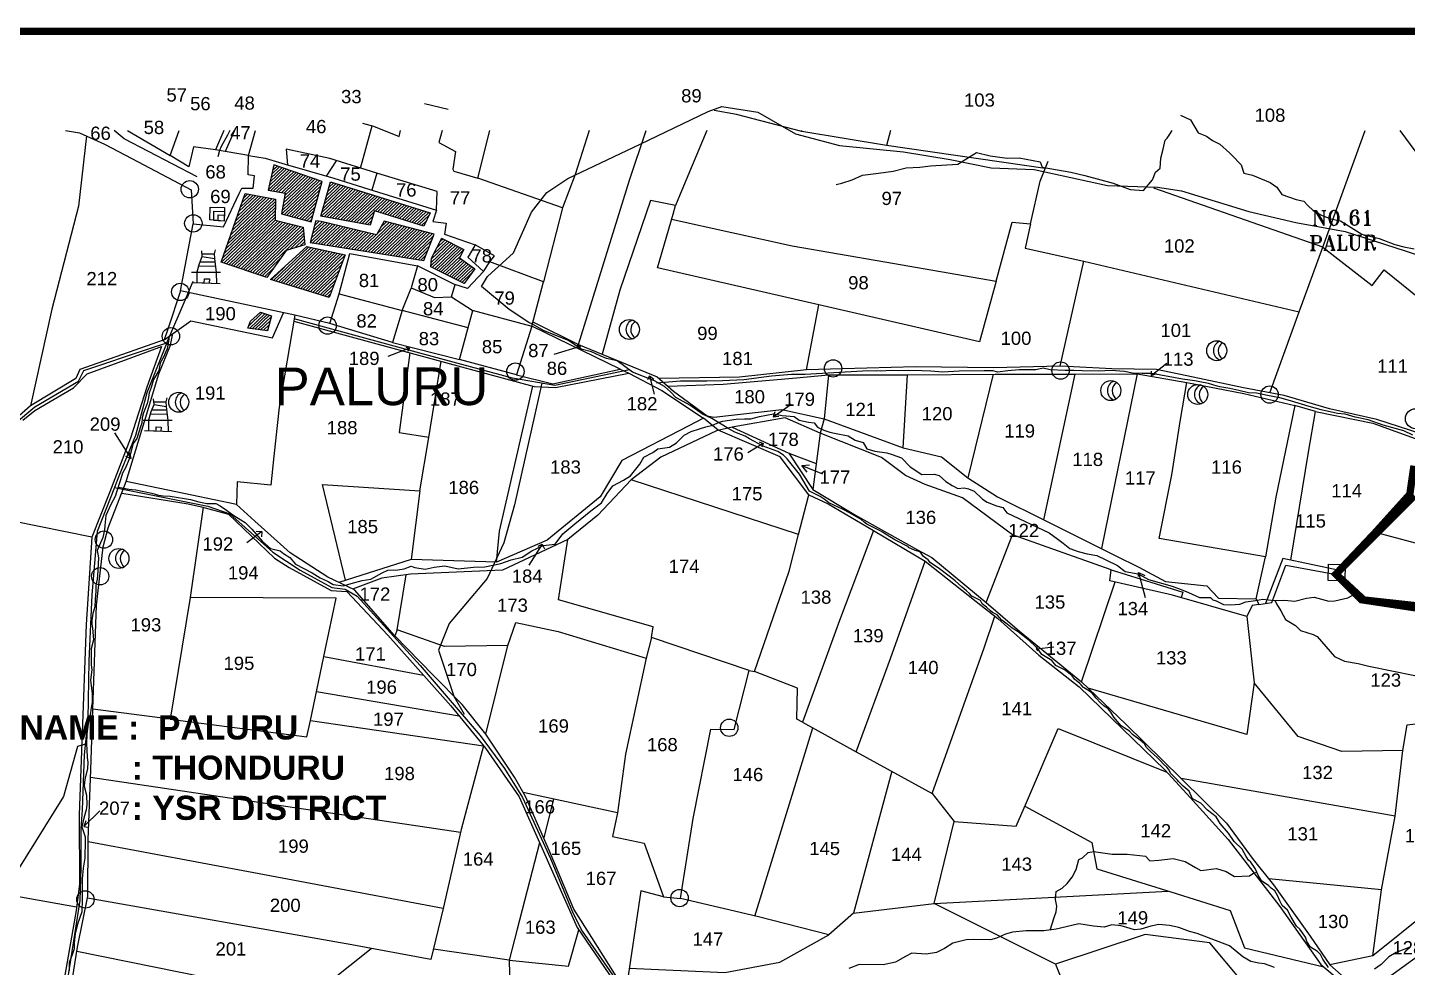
# Model space of a CAD drawing. Header units: inches. Extents: x 200003 to 248779, y 1594258 to 1607376.
# Drawn here: x 210353 to 212231, y 1605612 to 1606891 of the extents above; entities that cross this region are included whole.
import ezdxf
from ezdxf.enums import TextEntityAlignment as Align

# ---------------------------------------------------------------- set-up
doc = ezdxf.new("R2010")
doc.units = ezdxf.units.IN
doc.header["$LTSCALE"] = 15
doc.header["$MEASUREMENT"] = 0
doc.linetypes.add('DASHED2', pattern=[0.375, 0.25, -0.125])
for name, color, linetype in [('BOUNDRY STONES', 240, 'Continuous'), ('PLOT', 7, 'Continuous'), ('PLOTS', 7, 'Continuous'), ('PLOTS NO', 7, 'Continuous'), ('ROADS', 1, 'Continuous'), ('STREAMS', 4, 'Continuous'), ('TEXT', 1, 'Continuous'), ('text2', 7, 'Continuous'), ('VILLAGE', 7, 'Continuous'), ('VILLAGE BOUNDRY', 5, 'Continuous'), ('wells', 7, 'Continuous')]:
    doc.layers.add(name, color=color, linetype=linetype)
doc.styles.add('section', font='romant.shx', dxfattribs={"height": 2})
doc.styles.get("Standard").update_dxf_attribs({"font": 'arial.ttf'})
pattern_1 = [(43.723261, (193513.5276, 1597190.7028), (-2.09924695, 2.19495167), [])]

msp = doc.modelspace()

# ---------------------------------------------------------------- hatches: boundary and pattern name
at = {"layer": 'VILLAGE'}
h = msp.add_hatch(dxfattribs=at)
h.set_pattern_fill('ANSI31', color=30, scale=24.297688, angle=-1.2767)
h.set_pattern_definition(pattern_1)
h.paths.add_polyline_path([(210680.1, 1606670.2), (210703.3, 1606666.1), (210698.2, 1606637.9), (210738.9, 1606626.8), (210753.9, 1606682), (210687.9, 1606704.3)])
h = msp.add_hatch(dxfattribs=at)
h.set_pattern_fill('ANSI31', color=30, scale=24.297688, angle=-1.2767)
h.set_pattern_definition(pattern_1)
h.paths.add_polyline_path([(210752.1, 1606634.6), (210765, 1606681.3), (210803.1, 1606669.5), (210900.8, 1606639.2), (210892.1, 1606621.1), (210824.8, 1606641.8), (210818.9, 1606622.5)])
h = msp.add_hatch(dxfattribs=at)
h.set_pattern_fill('ANSI31', color=30, scale=24.297688, angle=-1.2767)
h.set_pattern_definition(pattern_1)
h.paths.add_polyline_path([(210648.8, 1606665.5), (210690.2, 1606657.6), (210689.6, 1606629), (210727.9, 1606619.7), (210730, 1606595.6), (210704.7, 1606587.9), (210678.4, 1606551.2), (210616.4, 1606572)])
h = msp.add_hatch(dxfattribs=at)
h.set_pattern_fill('ANSI31', color=30, scale=24.297688, angle=-1.2767)
h.set_pattern_definition(pattern_1)
h.paths.add_polyline_path([(210744.4, 1606625.6), (210737.4, 1606598.9), (210892.2, 1606574.1), (210906, 1606610.3), (210838.1, 1606627.8), (210827.8, 1606609.4), (210752.2, 1606627.3), (210744.9, 1606628.3)])
h = msp.add_hatch(dxfattribs=at)
h.set_pattern_fill('ANSI31', color=30, scale=24.297688, angle=-1.2767)
h.set_pattern_definition(pattern_1)
edge = h.paths.add_edge_path()
edge.add_line((210916.3, 1606604.7), (210946.4, 1606589.2))
edge.add_line((210946.4, 1606589.2), (210940.6, 1606578))
edge.add_line((210940.6, 1606578), (210961.5, 1606562.7))
edge.add_line((210961.5, 1606562.7), (210947.2, 1606543.1))
edge.add_line((210947.2, 1606543.1), (210901.5, 1606565.6))
edge.add_line((210901.5, 1606565.6), (210902.4, 1606577.4))
edge.add_line((210902.4, 1606577.4), (210916.4, 1606604.6))
h = msp.add_hatch(dxfattribs=at)
h.set_pattern_fill('ANSI31', color=30, scale=24.297688, angle=-1.2767)
h.set_pattern_definition(pattern_1)
h.paths.add_polyline_path([(210732.8, 1606593.1), (210785, 1606582.1), (210763.1, 1606524), (210683.5, 1606548.2)])
h = msp.add_hatch(dxfattribs=at)
h.set_pattern_fill('ANSI31', color=30, scale=24.297688, angle=-1.2767)
h.set_pattern_definition(pattern_1)
h.paths.add_polyline_path([(210669.9, 1606503.7), (210684.8, 1606498.8), (210679.4, 1606478.4), (210652.5, 1606482.2), (210656.3, 1606491.7)])

# ---------------------------------------------------------------- linework, layer by layer
at = {"layer": 'BOUNDRY STONES', "color": 1}
msp.add_lwpolyline([(212123.5, 1606161), (212146, 1606160.5), (212145.5, 1606138), (212123, 1606138.5)], close=True, dxfattribs=at)
for centre in [(210573.6, 1606671.3), (210578.4, 1606624.8), (210560.6, 1606531.5), (210761.1, 1606485.6), (210547.8, 1606471.1), (211016.7, 1606423.1), (211449.1, 1606427.3), (211758.7, 1606424.5), (212043.1, 1606391.8), (210456.7, 1606194.3), (210451.6, 1606144.4), (211307.7, 1605938.1), (210431.5, 1605704.4), (211240.2, 1605706.4)]:
    msp.add_circle(centre, 11.8, dxfattribs=at)
at = {"layer": 'PLOT'}
msp.add_lwpolyline([(212652.9, 1606264.3), (212558.8, 1606105), (212187.2, 1606204.1)], dxfattribs=at)
at = {"layer": 'PLOTS'}
for points in [[(210893, 1606787.8), (210925.3, 1606780.2)], [(211737.9, 1606699.6), (211521.6, 1606730.8), (211406.5, 1606749.9), (211317.6, 1606772.8), (211287.1, 1606778.5)], [(210806, 1606700.1), (210821.7, 1606757.5)], [(210808.7, 1606761), (210823.4, 1606757), (210858.5, 1606743.2), (210860.3, 1606751.3)], [(210433, 1606743.8), (210422, 1606648.3), (210385.8, 1606508.1), (210356.7, 1606376.4)], [(210404.4, 1606751.3), (210423.3, 1606748.2), (210457.7, 1606732.6), (210494.9, 1606713), (210575.6, 1606670.4), (210578.1, 1606624.3), (210619.6, 1606620.3), (210641, 1606665.4), (210644.5, 1606672.8), (210660, 1606672.7), (210661.8, 1606689.3), (210653.1, 1606691), (210653.7, 1606717.2), (210608.7, 1606724.8)], [(210488.6, 1606751.3), (210547, 1606717)], [(210619.9, 1606751.3), (210608.7, 1606724.8), (210578.8, 1606728.8), (210572.4, 1606701.7), (210547, 1606717), (210558.9, 1606751.3)], [(210634.3, 1606751.3), (210621.7, 1606722.6)], [(210653.7, 1606717.2), (210663.1, 1606751.3)], [(210917.1, 1606751.3), (210912.5, 1606735), (210935, 1606722.5), (210931.6, 1606698.7), (210933, 1606695.8), (210965.6, 1606686.5), (210982, 1606751.3)], [(211117.1, 1606751.3), (211097.9, 1606691.5), (211080.7, 1606646), (210965.6, 1606686.5)], [(211102.6, 1606460.1), (211172, 1606683.5), (211194.7, 1606751.3)], [(211277.1, 1606751.3), (211243.3, 1606670.2), (211234.8, 1606649.3)], [(211406.5, 1606749.9), (211406.7, 1606751.3)], [(211527.4, 1606751.3), (211521.6, 1606730.8)], [(212115.8, 1606592.3), (212173, 1606751.3)], [(212220.2, 1606751.3), (212256.3, 1606702.5), (212317.7, 1606619.4), (212366.5, 1606553.3), (212412.6, 1606483.1), (212416.7, 1606476.8), (212421, 1606478)], [(210653.7, 1606717.2), (210676.2, 1606713.4), (210703.3, 1606705.5), (210769.5, 1606686.2), (210817.3, 1606671.4), (210909.3, 1606642.9), (210910.3, 1606668.4), (210828.3, 1606693.3), (210821.3, 1606670.2)], [(210828.3, 1606693.3), (210764, 1606712.9), (210704.6, 1606725.9), (210706.7, 1606704.5)], [(210759.5, 1606689.1), (210773.4, 1606710)], [(211670.9, 1606546.1), (211693, 1606626.3), (211717.9, 1606624.2), (211730.9, 1606682.4), (211741.9, 1606709.6)], [(211717.9, 1606624.2), (211710.5, 1606591.1), (211790.2, 1606573.2), (212083.5, 1606504.5), (212115.8, 1606592.3), (211885.5, 1606672.9)], [(210909.3, 1606642.9), (210904.5, 1606627.4), (210922.4, 1606625.1), (210920.4, 1606609.9), (210962, 1606595.6)], [(211080.7, 1606646), (211055, 1606545), (210981.8, 1606572.5), (210988.4, 1606580.7), (210962, 1606595.6), (210953.8, 1606581.7), (210952.1, 1606578.7), (210973.1, 1606559.5), (210981.8, 1606572.5)], [(211413, 1606425.3), (211429.8, 1606514), (211210.1, 1606564.3), (211231.3, 1606637.3), (211234.8, 1606649.3), (211200.5, 1606656.1), (211158.9, 1606533.9), (211135, 1606446.7)], [(210764, 1606488.5), (210716.6, 1606499.8), (210560.8, 1606533.1), (210578.1, 1606624.3)], [(211229.3, 1606630.4), (211393.3, 1606594), (211519.6, 1606572.4), (211670.9, 1606546.1), (211648.3, 1606463.6), (211429.8, 1606514)], [(210777, 1606529.1), (210791.3, 1606583.9), (210883.7, 1606567)], [(212115.8, 1606592.3), (212182.7, 1606540.2), (212199.2, 1606561.4), (212397.1, 1606401.5)], [(210973.1, 1606559.5), (210951.7, 1606536), (210933.1, 1606542), (210883.7, 1606567), (210874.7, 1606536.9), (210906.6, 1606524), (210929.6, 1606524.9), (210934.9, 1606541.4)], [(211758.3, 1606430.3), (211790.2, 1606573.2)], [(210560.8, 1606533.1), (210544, 1606482.3), (210538.7, 1606466.3), (210574.8, 1606492.2), (210686.2, 1606468.8), (210701.3, 1606503.1)], [(210849.3, 1606462.6), (210764, 1606488.5), (210777, 1606529.1), (210862.4, 1606506.1)], [(210952.4, 1606482.6), (210862.4, 1606506.1), (210874.8, 1606536.8)], [(210929.6, 1606524.9), (210957.8, 1606506.5), (211039, 1606484.7), (211055, 1606545)], [(210716.6, 1606499.8), (210695.2, 1606374.8), (210688, 1606307.9), (210683.7, 1606268.2), (210638.2, 1606273.1), (210637.2, 1606241.9), (210576.2, 1606254.6), (210487.2, 1606273.2), (210513.1, 1606359.5), (210531.3, 1606420), (210547.1, 1606458.9), (210550.6, 1606474.9)], [(210715.2, 1606491.6), (210803.2, 1606467.6), (210921.7, 1606435.4), (211042.2, 1606402.6), (211071.2, 1606401.4), (211171.3, 1606420.8), (211215.8, 1606397.4), (211272.5, 1606359.4), (211252.8, 1606349.2), (211161.7, 1606301.9), (211132, 1606252.7), (211059.9, 1606193.6), (210991.2, 1606163.8), (210874.8, 1606167.1), (210776.3, 1606136.1)], [(211040.6, 1606490.8), (211102.6, 1606460.1), (211209.6, 1606415.9), (211231.9, 1606396.5), (211277.9, 1606363), (211286.8, 1606361.2), (211379.5, 1606371.2), (211436.9, 1606358.9), (211544.6, 1606319.1), (211596.8, 1606307), (211632.4, 1606278.2), (211672.8, 1606252.5), (211738.6, 1606219.7), (211834.1, 1606172), (211865, 1606156.6), (211901.6, 1606137.3), (211957.8, 1606131.6), (211973.4, 1606114.8), (212025, 1606113.9), (212028.6, 1606105.9), (212019.2, 1606104.4), (212012.2, 1606089.6), (211911.2, 1606118.6), (211825.7, 1606138.3), (211827.5, 1606153.3), (211733.9, 1606186.3), (211693.3, 1606200.6), (211625.2, 1606251.3), (211574.6, 1606269.4), (211547.5, 1606281.8), (211515.1, 1606306), (211431.4, 1606339.1), (211384, 1606359.9), (211311.9, 1606347.4), (211290.2, 1606342.6), (211214.7, 1606306.7), (211174.1, 1606275.6), (211129, 1606227.6), (211088, 1606194.6), (210999.1, 1606152.9), (210874.1, 1606147.1), (210834.9, 1606141.6), (210795.2, 1606126.9)], [(210862.4, 1606506.1), (210849.3, 1606462.6), (210940.8, 1606439.5)], [(211039, 1606484.7), (211018.2, 1606418.7), (210940.8, 1606439.5), (210958.7, 1606506.3)], [(212043.4, 1606394.1), (212083.5, 1606504.5)], [(211159.1, 1606426.4), (211039, 1606484.7)], [(210538.7, 1606466.3), (210423.9, 1606426), (210418.5, 1606413.4), (210356.7, 1606376.4), (210330.2, 1606352.6), (210270, 1606298.6), (210231.5, 1606254.5), (210174.9, 1606229.2), (210092.8, 1606217.6), (209992.8, 1606205.9), (209952, 1606189.8), (209909.2, 1606135.1), (209879.3, 1606099.5), (209854.5, 1606080.5), (209809.3, 1606074.2), (209732.5, 1606080.5), (209702.4, 1606079.9), (209651.7, 1606050.4), (209638, 1606055)], [(210346.3, 1606356.9), (210362.7, 1606370), (210415.5, 1606400.7), (210433.7, 1606419.9), (210494.9, 1606442.2), (210535.3, 1606457), (210515, 1606401.6), (210493.1, 1606332.2), (210464.6, 1606259.5), (210440.4, 1606197.6), (210224.6, 1606241.2)], [(210873.2, 1606448.6), (210858.5, 1606340.3), (210898.9, 1606333.8)], [(210886.7, 1606260.9), (210898.8, 1606333.5), (210915.5, 1606437.1)], [(211018.2, 1606418.7), (211067.5, 1606406.5), (211159.1, 1606426.4), (211171.3, 1606420.8)], [(212313, 1606315.7), (212280.2, 1606328.4), (212189.3, 1606357.7), (212124.6, 1606372.3), (212063.2, 1606390.4), (212007.7, 1606400.8), (211939, 1606415.4), (211889.3, 1606425.9), (211828.5, 1606426.9), (211776.3, 1606429.4), (211758.3, 1606430.3), (211667.2, 1606428.3), (211561.4, 1606429.4), (211461.7, 1606426.6), (211413, 1606425.3), (211321.5, 1606415.3), (211212.3, 1606413.6)], [(211224.4, 1606403.1), (211299.7, 1606405.8), (211399.1, 1606414.6), (211442.8, 1606418.5), (211550.3, 1606418.8), (211669.7, 1606419.3), (211778.4, 1606419.7), (211862.8, 1606420), (211930.7, 1606408.4)], [(211442.8, 1606418.5), (211436.9, 1606358.9), (211431.4, 1606339.1), (211421.5, 1606262.3)], [(211544.6, 1606319.1), (211550.3, 1606418.8)], [(211666.8, 1606419.3), (211632.4, 1606278.2)], [(211735.9, 1606221), (211778.4, 1606419.7)], [(211862.8, 1606420), (211814.2, 1606182)], [(210991.2, 1606163.8), (210994.9, 1606205.7), (211017.3, 1606302.4), (211040.6, 1606403)], [(212025, 1606113.9), (212037.5, 1606170.9), (211892.7, 1606195.8), (211909.9, 1606282.7), (211922.1, 1606358), (211930.6, 1606408.2), (212008.2, 1606393.3), (212077.6, 1606376.9), (212051.5, 1606252.2), (212037.5, 1606170.9)], [(212072, 1606166.5), (212096, 1606313.4), (212105.6, 1606368.7), (212077.6, 1606376.9)], [(211402, 1606201.2), (211415.4, 1606253.3), (211416, 1606255.4), (211377.2, 1606306.9), (211292.8, 1606343.2), (211272.5, 1606359.4)], [(212105.6, 1606368.7), (212183.6, 1606352.8), (212246.1, 1606330.1), (212299.1, 1606309.6)], [(211311.9, 1606347.4), (211388.8, 1606312.1), (211421.5, 1606262.3), (211479.8, 1606227.8), (211564.1, 1606180.6), (211583.3, 1606169.8), (211657.3, 1606108.9), (211703, 1606069.8), (211719.9, 1606055.5), (211787.2, 1606000.9), (211847.4, 1605943.2), (211923, 1605869.1), (211984.7, 1605808.5), (212020.9, 1605758.9), (212048.4, 1605724.4), (212098.2, 1605654.3), (212125.3, 1605615.4), (212171.9, 1605574.1), (212261.3, 1605469.1), (212398.6, 1605577.3), (212349.5, 1605629.1), (212303.3, 1605669.5), (212171.9, 1605574.1)], [(211388.8, 1606312.1), (211426.1, 1606298.1)], [(210398.9, 1605532.3), (210403.6, 1605531.4), (210420.8, 1605639.7), (210434.8, 1605708.7), (210435.3, 1605785.6), (210438.7, 1605880.7), (210441.6, 1605963.7), (210446.7, 1606105), (210455.9, 1606184.5), (210462.3, 1606210.4), (210487.2, 1606273.2)], [(210785.3, 1606138.9), (210754.1, 1606269.4), (210886.7, 1606260.9), (210874.8, 1606167.1)], [(211334.8, 1606016.3), (211342.3, 1606014.9), (211389.1, 1606151.4), (211402, 1606201.2), (211174.1, 1606275.6)], [(210481, 1606257.6), (210571.3, 1606242.9), (210589.5, 1606238.9), (210626.2, 1606228.9), (210688.8, 1606169.2), (210708.6, 1606156.3), (210766.2, 1606124.9), (210787.1, 1606123.5), (210843.3, 1606064.4), (210895.7, 1606005.4), (210928.7, 1605968.2), (210976, 1605910.5), (211021.9, 1605844), (211051.3, 1605778.1), (211101, 1605666.4), (211162.3, 1605575.9)], [(211416, 1606255.4), (211442.6, 1606242.9), (211503.9, 1606206.6), (211574.6, 1606164.9), (211643.8, 1606110), (211673.3, 1606086.7), (211729.1, 1606036.9), (211783.9, 1605993.9), (211842.9, 1605936.8), (211900.6, 1605880.9), (211934.9, 1605843.1), (211960.8, 1605814.5), (211986.6, 1605786), (212012.6, 1605752.3), (212056.9, 1605695), (212084.3, 1605656.4), (212112.9, 1605616.1), (212140.4, 1605592.6), (212168.1, 1605568.8), (212183.4, 1605548), (212197.7, 1605531), (212248.6, 1605471), (212250.6, 1605456.9), (212261.3, 1605469.1)], [(210591.7, 1606238.3), (210574.3, 1606115.3), (210547, 1605949.9), (210441.6, 1605963.7)], [(211166.9, 1605579), (211120.6, 1605652.6), (211096.2, 1605691.3), (211062.9, 1605770.4), (211030.6, 1605844.5), (211015.7, 1605870.7), (210976.5, 1605929.6), (210944.3, 1605969.7), (210905, 1606009.8), (210852.1, 1606063.8), (210797.6, 1606125.8), (210761.3, 1606143.3), (210710.1, 1606176.4), (210661.9, 1606219.2), (210637.2, 1606241.9)], [(210440.4, 1606197.6), (210432.5, 1606078.7), (210426.8, 1605919), (210423.2, 1605819.7), (210423.4, 1605725.4), (210418.9, 1605689.2), (210403.4, 1605601.3), (210398.9, 1605532.3), (210244.3, 1605571.2), (210239.7, 1605589.2), (210061.8, 1605627.8), (210086.4, 1605716.3), (210097.9, 1605757.5), (210125.6, 1605871.2), (210094.8, 1605906.6), (210111.3, 1606001.6), (210135.2, 1606123.7), (210152.1, 1606217.1)], [(211202.1, 1606061.1), (211204.1, 1606075.5), (211075.2, 1606112.4), (211088, 1606194.6)], [(211503.9, 1606206.6), (211457.6, 1606084.1), (211407.4, 1605945.8), (211399.7, 1605950), (211400.6, 1605992), (211342.3, 1606014.9)], [(211657.3, 1606108.9), (211693.3, 1606200.6)], [(211407.4, 1605945.8), (211480.6, 1605905.6), (211527, 1606032.6), (211574.6, 1606164.9)], [(211827.5, 1606153.3), (211888.7, 1606134.2), (211925, 1606122.9), (211922.9, 1606115.3)], [(212028.6, 1606105.9), (212046.2, 1606108.9), (212065.2, 1606159.4), (212134.1, 1606146.7)], [(212138.4, 1606152.3), (212061.2, 1606168.8), (212037.4, 1606107.4)], [(210855.7, 1606071.7), (210868.1, 1606146.2)], [(211787.2, 1606000.9), (211833.2, 1606136.6)], [(210547, 1605949.9), (210733, 1605925.6), (210737.7, 1605947.9), (210758, 1606043.6), (210772.9, 1606114.4), (210574.3, 1606115.3)], [(211006.6, 1606050.2), (211017.3, 1606081.5), (211074.8, 1606069.4), (211194.8, 1606032.9), (211166.6, 1605902.1), (211155.8, 1605822.3), (211027.4, 1605850.2)], [(211480.6, 1605905.6), (211583.9, 1605848.9), (211654.8, 1606047), (211669.2, 1606089.9)], [(212012.2, 1606089.6), (212022, 1605999.5)], [(210976.5, 1605929.6), (211006.6, 1606050.2), (210920.2, 1606048.6), (210855.7, 1606071.7), (210852.6, 1606063.2)], [(211155.8, 1605822.3), (211149, 1605790), (211192.1, 1605780.9), (211218.1, 1605708.1), (211241.3, 1605705.7), (211258.8, 1605814.6), (211282.6, 1605936.2), (211314.5, 1605936), (211334.8, 1606016.3), (211202.1, 1606061.1), (211194.8, 1606032.9)], [(210756.2, 1606035.1), (210891.7, 1606009.9)], [(212224.7, 1605907.4), (212230.3, 1605942.1), (212322.2, 1605953.1), (212344.8, 1605959.5), (212473.9, 1606017.4)], [(210746.1, 1605987.4), (210940.1, 1605954.3)], [(212213.9, 1605817.9), (212224.7, 1605907.4), (212141.6, 1605906), (212082.2, 1605926.3), (212022, 1605999.5), (212012.2, 1605928.8), (211796.3, 1605992.1)], [(210737.7, 1605947.9), (210973.4, 1605913.7), (210942.8, 1605799.9), (210918.3, 1605692.2), (210901.7, 1605622.5), (210794.1, 1605642.5), (210434.3, 1605706.2)], [(211342.7, 1605681.9), (211393.3, 1605846.5), (211421.4, 1605938.1)], [(211583.9, 1605848.9), (211614, 1605810.4), (211698.2, 1605804.1), (211712.2, 1605836.6), (211755.4, 1605937.2), (211903.4, 1605877.9)], [(210438.3, 1605870.9), (210941.9, 1605795.9)], [(211529, 1605879), (211476.7, 1605685.6), (211586.5, 1605698.8)], [(212195.5, 1605717.5), (212213.9, 1605817.9), (211923, 1605869.1)], [(211068.5, 1605841.3), (211055.2, 1605788.2)], [(211709.9, 1605831.3), (211801.4, 1605782), (211807.8, 1605746.1), (211908.8, 1605714.7), (211989.6, 1605689.5), (212008.8, 1605638.4), (212117, 1605612.6)], [(211586.5, 1605698.8), (211614, 1605810.4)], [(210918.3, 1605692.2), (210667.9, 1605739.5), (210435.3, 1605782.7)], [(211049.7, 1605781.7), (211019.2, 1605664.2), (211008.2, 1605621.8), (210905.1, 1605636.6)], [(210096.4, 1605752), (210419.6, 1605694.3)], [(212183.7, 1605627.7), (212195.5, 1605717.5), (212042, 1605732.4)], [(211218.1, 1605708.1), (211187.6, 1605716.3), (211166.9, 1605579)], [(211476.7, 1605685.6), (211443.2, 1605656.4), (211345.9, 1605681.1), (211241.3, 1605705.7)], [(211751.8, 1605616.2), (211586.5, 1605698.8), (211905.1, 1605715.8)], [(212303.3, 1605669.5), (212295.3, 1605690.6), (212259.5, 1605688.6), (212183.7, 1605627.7), (212125.3, 1605615.4)], [(211008.2, 1605621.8), (211089.2, 1605613.8), (211103.2, 1605663.2)], [(211171.7, 1605610.8), (211301.8, 1605604.8), (211376.8, 1605619), (211443.2, 1605656.4)], [(212163.6, 1605572.6), (212006, 1605592.9), (211962, 1605645.4), (211874, 1605656.9), (211751.8, 1605616.2), (211768.5, 1605574.4)], [(210420, 1605634.2), (210735.6, 1605570.2), (210820.3, 1605637.7)], [(211008.2, 1605621.8), (211009.1, 1605584.9), (210940.4, 1605520.7), (210845.1, 1605441.1), (210787.1, 1605397), (210691.2, 1605421.3), (210693.4, 1605434.5), (210565.6, 1605458.9), (210561.4, 1605450), (210454.6, 1605483.4), (210403.6, 1605531.4)]]:
    msp.add_lwpolyline(points, dxfattribs=at)
at = {"layer": 'PLOTS NO'}
for points in [[(210872.4, 1606455.1), (210843.2, 1606443.4)], [(210867.7, 1606456.4), (210872.4, 1606455.1), (210870.2, 1606450.2)], [(211104.7, 1606457.2), (211068.8, 1606446.4)], [(211100.4, 1606459.6), (211104.7, 1606457.2), (211102.9, 1606454.4)], [(211881.9, 1606417.9), (211903.1, 1606434.6)], [(211197, 1606412.3), (211199.4, 1606417.2), (211205.2, 1606412.8)], [(211199.4, 1606417.2), (211205.5, 1606392.3)], [(211882, 1606423.8), (211881.9, 1606417.9), (211889.8, 1606420.3)], [(211367.4, 1606361.6), (211392, 1606378.7)], [(211369.8, 1606368.1), (211367.4, 1606361.6), (211375.4, 1606362.5)], [(210493.9, 1606304.6), (210471.5, 1606339.5)], [(211353.7, 1606325), (211333.2, 1606312.3)], [(211348.6, 1606327.3), (211353.7, 1606325), (211352, 1606320.1)], [(210486, 1606307.7), (210493.9, 1606304.6), (210491.6, 1606312.3)], [(211413.6, 1606285.9), (211406.4, 1606295.4), (211417.1, 1606296.2)], [(211406.4, 1606295.4), (211434.8, 1606284)], [(210671.6, 1606205.4), (210651.1, 1606190.1)], [(210663.8, 1606205.9), (210671.6, 1606205.4), (210671, 1606198)], [(211053.2, 1606188), (211035.1, 1606159.4)], [(211047.5, 1606185.3), (211053.2, 1606188), (211056.1, 1606181.9)], [(211864.9, 1606144.3), (211864.9, 1606149.6), (211873.3, 1606145.4)], [(211864.9, 1606149.6), (211874, 1606115.5)], [(211726.9, 1606048.4), (211725.3, 1606045.8), (211727.7, 1606043)], [(211725.3, 1606045.8), (211749.4, 1606048.2)], [(210429.6, 1605803.6), (210451.3, 1605825.2)], [(210432.3, 1605811.6), (210429.6, 1605803.6), (210434.8, 1605802.8)]]:
    msp.add_lwpolyline(points, dxfattribs=at)
at = {"layer": 'ROADS'}
msp.add_lwpolyline([(212123.3, 1605611.7), (212115.5, 1605623.2), (212112.5, 1605629.3), (212108.4, 1605633.6), (212099, 1605639.5), (212094, 1605647.4), (212091.9, 1605652.9), (212088.1, 1605658.9), (212084.2, 1605663.8), (212079.8, 1605668.1), (212072.3, 1605680.5), (212067.7, 1605689.7), (212060.2, 1605696.1), (212057.1, 1605702.4), (212053.7, 1605709.7), (212050.4, 1605716.3), (212045.5, 1605720), (212041.6, 1605723.3), (212032.5, 1605729.5), (212027.9, 1605736.8), (212023.7, 1605746.7), (212017.8, 1605755.4), (212014.5, 1605758.1), (212011.2, 1605762.9), (212005.8, 1605773.1), (211995, 1605783.5), (211987.1, 1605794.9), (211975.7, 1605808), (211970.4, 1605816.8), (211958.7, 1605826), (211949.6, 1605835.3), (211938.4, 1605841.6), (211933.8, 1605852), (211925.6, 1605858.6), (211918.7, 1605865.6), (211918, 1605866.9), (211908.3, 1605876.5), (211905.9, 1605881.2), (211903.5, 1605884.4), (211898.9, 1605888.5), (211894.4, 1605893.4), (211890.6, 1605897.3), (211885.6, 1605901.7), (211881.2, 1605905.8), (211875.5, 1605911.5), (211872.8, 1605916.5), (211866.9, 1605921.1), (211856.4, 1605928.8), (211852.6, 1605933.7), (211845.2, 1605938), (211841.3, 1605940.7), (211831.2, 1605952.4), (211827.1, 1605959.5), (211823.4, 1605963.8), (211817.5, 1605968.2), (211812.9, 1605972.2), (211807.3, 1605978.5), (211802.2, 1605984.7), (211798.1, 1605988.2), (211789.8, 1605992.8), (211786.5, 1605996.7), (211785, 1605998.3), (211777.6, 1606004.5), (211774.5, 1606008.9), (211769.9, 1606012.4), (211764.9, 1606016.7), (211752.3, 1606023.1), (211746.9, 1606029.6), (211737.8, 1606035.1), (211733, 1606038.1), (211729.3, 1606043.6), (211724.7, 1606048.8), (211715.9, 1606056.8), (211701.1, 1606068.7), (211693, 1606073.7), (211686, 1606079.3), (211678.6, 1606084.8), (211672.6, 1606091.9), (211666, 1606094.9), (211663.2, 1606097.5), (211657.8, 1606102.4), (211652.1, 1606107), (211649.7, 1606111.4), (211644.2, 1606114), (211637.8, 1606117.4), (211634.8, 1606120.8), (211630.6, 1606124.6), (211624.4, 1606129.9), (211615, 1606138.3), (211607.1, 1606144.5), (211591.9, 1606155.8), (211581.5, 1606162.6), (211578.7, 1606166.9), (211572.2, 1606171.4), (211567.7, 1606177.7), (211560.9, 1606179.3), (211551.9, 1606183.4), (211551.8, 1606184.3), (211533, 1606194), (211526.2, 1606198), (211516.4, 1606204.6), (211513.3, 1606206.2), (211500.4, 1606212.8), (211495, 1606215.5), (211491.3, 1606218.2), (211487.4, 1606221.6), (211472.3, 1606230.2), (211462.1, 1606235.6), (211450.3, 1606241.2), (211443.5, 1606244.4), (211437, 1606249.3), (211431.7, 1606253), (211416.8, 1606260.3), (211403.2, 1606283.2), (211386.6, 1606304.1), (211381.5, 1606309.1), (211373.9, 1606314.1), (211354, 1606321.7), (211335.4, 1606331.7), (211329.2, 1606335), (211315.3, 1606340.5), (211307, 1606345.2), (211284.2, 1606359.2), (211271.3, 1606365), (211264.8, 1606369.5), (211254.2, 1606377.2), (211235, 1606387.7), (211227.9, 1606395.3), (211219.8, 1606402.9), (211205.9, 1606410.3), (211176.2, 1606422.2), (211155.2, 1606437.7), (211140.6, 1606440.7), (211132.2, 1606444.4), (211120.5, 1606450.1), (211106.3, 1606453.5), (211089, 1606465.2), (211056, 1606478.4), (211040, 1606487.7), (211034.9, 1606489.9), (211008.2, 1606507.5), (210970.7, 1606538.9), (210978.9, 1606552.3), (211014.3, 1606584.6), (211038.5, 1606640.2), (211059.4, 1606666.9), (211088.1, 1606685.8), (211186.6, 1606732.8), (211278.9, 1606777.1), (211297.6, 1606783.7), (211346.7, 1606776.2), (211398.1, 1606746.5), (211457.6, 1606730.9), (211544.7, 1606722.3), (211608.3, 1606711.9), (211664.3, 1606700.4), (211722.6, 1606698.3), (211822.6, 1606676.5), (211890.4, 1606674.3), (211923.4, 1606668.9), (212014.8, 1606641.1), (212079, 1606626.1), (212146.2, 1606613.6), (212227.5, 1606587.2), (212348.5, 1606547.5)], dxfattribs=at)
at = {"layer": 'ROADS', "color": 1}
for points in [[(210583.7, 1606688.2), (210484.4, 1606739.9), (210470.7, 1606751.3)], [(209636.2, 1606044.5), (209705.5, 1606048.5), (209729.4, 1606066.2), (209769.4, 1606064.4), (209857, 1606076.6), (209876.3, 1606088.5), (209955.3, 1606187.6), (209989.3, 1606199.4), (210173.4, 1606224), (210231.9, 1606250.7), (210285.6, 1606307.2), (210309.6, 1606331), (210362.6, 1606375.1), (210421.9, 1606410.2), (210429.4, 1606424.3), (210518.6, 1606454.3), (210542.2, 1606462.2), (210568.5, 1606523.5), (210578.2, 1606546)], [(211172, 1606425.3), (211070.6, 1606404.1), (211012.9, 1606414.2), (210886.6, 1606448.3), (210757.1, 1606483.6), (210715.7, 1606494.8)], [(210542.2, 1606462.2), (210515.2, 1606394.2), (210499.8, 1606336.1), (210477.1, 1606280.7), (210471.3, 1606265.4), (210598, 1606239.7), (210628.2, 1606229.2), (210686.6, 1606177.2), (210723.7, 1606152.9), (210766.7, 1606128.9), (210785.1, 1606127), (210801.2, 1606117.2), (210887.3, 1606023.1), (210968.8, 1605927.5), (211001.8, 1605882.8), (211026.2, 1605843.3), (211064.5, 1605760.2), (211095.4, 1605685.5), (211107.7, 1605661.2), (211163.2, 1605581)], [(212238.1, 1606336.7), (212225.9, 1606342.4), (212215.9, 1606345.3), (212197.7, 1606350.3), (212177.3, 1606357.5), (212159.5, 1606361), (212146.1, 1606365.2), (212135.7, 1606365.9), (212113.5, 1606371), (212097.2, 1606375.4), (212071.4, 1606383.1), (212057, 1606387.5), (212040.4, 1606390.6), (212025.5, 1606393.7), (212014.5, 1606393.9), (212001.2, 1606397.2), (211989, 1606400), (211975.4, 1606402.2), (211971.6, 1606403.4), (211959.9, 1606406.6), (211948.2, 1606409.1), (211941.4, 1606410.6), (211924.8, 1606412.9), (211882.9, 1606420.4), (211869.3, 1606420.5), (211856.4, 1606421), (211845.5, 1606423.2), (211827, 1606424.7), (211810.6, 1606423.7), (211787.9, 1606423.9), (211776.7, 1606424.5), (211765, 1606424.7), (211744.5, 1606425.4), (211735.2, 1606427.6), (211724.8, 1606425.3), (211716.9, 1606425.2), (211702.4, 1606425.3), (211687.1, 1606424), (211672.8, 1606422.1), (211666.8, 1606423.9), (211654.5, 1606424.2), (211620.8, 1606423.8), (211598.3, 1606422.4), (211582, 1606423.6), (211569.7, 1606423.9), (211552.2, 1606424.3), (211537.7, 1606424), (211528.4, 1606424.3), (211513.4, 1606423.8), (211508.2, 1606423.9), (211489.3, 1606423.8), (211411, 1606419), (211392.3, 1606418.9), (211365.3, 1606417), (211327.6, 1606412), (211298.6, 1606410.4), (211277.4, 1606410.1), (211258.7, 1606409.9), (211241.2, 1606410), (211208.9, 1606407.1)], [(211052.7, 1606407.3), (211015.3, 1606241.5), (211001, 1606189.9), (210978.3, 1606141.2), (210926.4, 1606079.9), (210912.1, 1606043.8), (210933, 1605981.2), (210947.2, 1605956.5)], [(210471.3, 1606265.4), (210447.6, 1606205.2), (210440.4, 1606119.3), (210436, 1606028.7), (210434.6, 1605949.7), (210429.9, 1605901.3), (210427.2, 1605826.5), (210425.3, 1605801.2), (210425.3, 1605747.6), (210423.9, 1605702.8), (210405.7, 1605587.3), (210403.3, 1605572), (210399.2, 1605526.8), (210383.7, 1605424.1)], [(210433, 1605916.4), (210420.6, 1605912.6), (210401.7, 1605844.5), (210338, 1605742.3), (210255.3, 1605599.1), (210230.2, 1605567.5), (210208.7, 1605498.5), (210182.8, 1605430.9), (210138.6, 1605351), (210118.3, 1605305.7), (210088.3, 1605281.8), (210072.8, 1605257.2), (210066.5, 1605230.5), (210034.8, 1605186.1), (210013.4, 1605162.3), (210006.9, 1605140.6)]]:
    msp.add_lwpolyline(points, dxfattribs=at)
at = {"layer": 'STREAMS', "color": 4}
for points in [[(211922.1, 1606772), (211935.7, 1606765.9), (211945.9, 1606748.2), (211957.4, 1606743.7), (211965.3, 1606737.7), (211975.5, 1606732.5), (211988.4, 1606720.8), (211991.8, 1606717.6), (212004.3, 1606704.7), (212008.2, 1606693), (212020.1, 1606690.6), (212030.8, 1606685.8), (212043.7, 1606680.3), (212053.1, 1606674.2), (212059.7, 1606664.3), (212079.4, 1606657.3), (212089.7, 1606655.2), (212094.6, 1606649.8), (212102.9, 1606641.9), (212114.7, 1606635.6), (212126.5, 1606631.1), (212139.7, 1606628.2), (212168.5, 1606610.2), (212192.2, 1606604.4), (212213.5, 1606596), (212225.8, 1606592.8), (212240.1, 1606590.3)], [(210628, 1606751.3), (210624.7, 1606744.8), (210616.2, 1606729.6), (210614.1, 1606724), (210611.9, 1606715.5)], [(211453.4, 1606677.7), (211461, 1606679.6), (211474.9, 1606684.2), (211489.1, 1606690.6), (211510.7, 1606693), (211531, 1606695.9), (211548.5, 1606700.5), (211567.2, 1606701.3), (211581.8, 1606703.1), (211618.9, 1606705.5), (211644.2, 1606721.5), (211663, 1606716.9), (211685.8, 1606713.6), (211702.2, 1606714), (211730.9, 1606708.4), (211733.8, 1606701.1), (211772.6, 1606694.3), (211791.5, 1606690), (211830.1, 1606679.4), (211853.6, 1606671.1), (211871.5, 1606669.7), (211884, 1606684.2), (211887.9, 1606694.5), (211894, 1606699.8), (211895.1, 1606713.5), (211898.5, 1606725.9), (211901.1, 1606738), (211903.7, 1606740.8), (211907.5, 1606746.2), (211910.4, 1606751.3)], [(210545.7, 1606471.9), (210544.5, 1606464.1), (210542.8, 1606453.8), (210540.2, 1606448), (210538.3, 1606443.6), (210534.4, 1606437.4), (210533.2, 1606434.5), (210531.6, 1606424.3), (210524, 1606412.2), (210520.8, 1606401.4), (210518.4, 1606394.3), (210517.6, 1606387.6), (210515.4, 1606379.7), (210510.6, 1606367), (210508.7, 1606359.9), (210508.2, 1606352.8), (210507, 1606349.1), (210501.7, 1606332), (210496.5, 1606325.2), (210490.5, 1606302.8), (210486.6, 1606292.9), (210482, 1606284.8), (210478.8, 1606274.2), (210473.9, 1606259.1), (210472.1, 1606252.8), (210466.2, 1606241.9), (210459.1, 1606227.1), (210457.9, 1606213.6), (210457.7, 1606207.8), (210455.1, 1606197.2), (210447.3, 1606179.4), (210449.2, 1606169.7), (210447.9, 1606145.4), (210447.4, 1606140.6), (210445.9, 1606132.4), (210445.7, 1606123.9), (210444.7, 1606112.7), (210444.3, 1606102.8), (210441.5, 1606093.7), (210440.3, 1606084.1), (210440.2, 1606079.1), (210441.2, 1606073.8), (210442.7, 1606057.7), (210439.2, 1606045.4), (210439.5, 1606033.5), (210439.3, 1606024), (210440.1, 1606017.2), (210438.5, 1606003), (210440.9, 1605984.2), (210440.6, 1605972.7), (210439.3, 1605965.6), (210438.6, 1605958.3), (210435.3, 1605943.6), (210433.3, 1605930.1), (210433, 1605916.4), (210433.4, 1605908), (210433.7, 1605897.7), (210434.7, 1605891.4), (210434.3, 1605882.7), (210430.6, 1605867.7), (210429.8, 1605858.5), (210432.9, 1605846.5), (210433.4, 1605833.3), (210432.7, 1605826.4), (210429.4, 1605814.9), (210426.7, 1605803.1), (210431.3, 1605789.9), (210431, 1605778.6), (210430.8, 1605766.8), (210430.6, 1605760.8), (210428.3, 1605747), (210427.2, 1605732.5), (210427.2, 1605716), (210426.9, 1605704.8), (210426.5, 1605687.4), (210420.9, 1605670.6), (210417.4, 1605657.7), (210416.4, 1605645), (210416, 1605637.3), (210413.6, 1605628.9), (210409.6, 1605618.7), (210409.2, 1605607.7)], [(210476.4, 1606265.7), (210481.6, 1606264.8), (210490.7, 1606263.1), (210500, 1606262.1), (210519.7, 1606258.1), (210521.8, 1606257.5), (210531, 1606255), (210537.3, 1606254.1), (210547, 1606253.5), (210574.4, 1606248.8), (210586.1, 1606245.9), (210596.7, 1606243.6), (210608.9, 1606243.3), (210614.9, 1606240.5), (210623.4, 1606234.2), (210633.5, 1606227), (210642.9, 1606221.1), (210648.9, 1606217.5), (210657.8, 1606208.6), (210672.4, 1606191.6), (210683.6, 1606182.4), (210696.8, 1606179.1), (210701.3, 1606175.5), (210709.6, 1606170), (210717.6, 1606161.1), (210728.7, 1606154.8), (210740.2, 1606149.1), (210751.1, 1606142.2), (210761.7, 1606137.4), (210768.6, 1606133.1), (210782.9, 1606131.2), (210793.2, 1606134.6), (210808.2, 1606138.6), (210819.8, 1606140.5), (210835.6, 1606148.9), (210843.3, 1606152.7), (210856.8, 1606153), (210865.2, 1606154.7), (210874.8, 1606158.1), (210879.9, 1606156.3), (210894.1, 1606154.1), (210906, 1606156.9), (210920.9, 1606158.4), (210938.9, 1606154.6), (210959.9, 1606156.6), (210974.9, 1606157.4), (210997, 1606161.7), (211010.8, 1606166.9), (211025.8, 1606170.4), (211039.1, 1606179.1), (211054.3, 1606186.1), (211070.9, 1606188), (211081.1, 1606202.3), (211097.4, 1606215.8), (211119.4, 1606233.3), (211134.1, 1606244.2), (211141.8, 1606257.1), (211149.3, 1606267.4), (211163.9, 1606275.1), (211173.2, 1606281.3), (211186, 1606297.2), (211191.5, 1606306.5), (211203.8, 1606312.9), (211210.6, 1606317.7), (211226.5, 1606320.3), (211235.8, 1606326.2), (211246.5, 1606336.4), (211256.1, 1606341.7), (211267.4, 1606345.2), (211276.1, 1606347.9), (211285.4, 1606350), (211293.9, 1606354.4), (211299.1, 1606355.4), (211317, 1606358.1), (211328.4, 1606358.8), (211337, 1606358.6), (211349, 1606361.8), (211368, 1606365.5), (211379.9, 1606363.4), (211395.9, 1606362.1), (211402.8, 1606356.8), (211415.7, 1606354.2), (211423.1, 1606353.1), (211427.7, 1606347.3), (211436.6, 1606343.1), (211444.7, 1606340.4), (211451, 1606339.2), (211469.6, 1606335.8), (211479, 1606329.7), (211489.8, 1606326.4), (211495.1, 1606317.9), (211506.1, 1606314.7), (211522.2, 1606312.4), (211529.6, 1606310), (211542.2, 1606305.5), (211553.8, 1606293.4), (211569.8, 1606282.9), (211586.7, 1606283.5), (211593.5, 1606281.4), (211602.3, 1606273.6), (211611.1, 1606267.9), (211618.7, 1606264.1), (211627.6, 1606264.9), (211633.5, 1606263.2), (211641, 1606260.3), (211652.4, 1606249.4), (211658.6, 1606245.5), (211671.4, 1606240.4), (211680.1, 1606238.2), (211685.6, 1606230.8), (211743.3, 1606203.4), (211754.8, 1606194.9), (211762.4, 1606189.4), (211771.2, 1606182.4), (211782.6, 1606178), (211794.7, 1606175), (211808, 1606172.8), (211820.2, 1606166.7), (211836.3, 1606158.9), (211846.4, 1606151.1), (211864.4, 1606147.5), (211878.4, 1606140), (211910.7, 1606131.1), (211922.8, 1606126.2), (211932.6, 1606122.2), (211947.9, 1606115.4), (211962.5, 1606115.6), (211966.1, 1606112.5), (211970.6, 1606111.1), (211980.5, 1606105.8), (211990, 1606105.4), (212002.6, 1606106.5), (212010.9, 1606109.7), (212024.1, 1606111.5), (212034, 1606113.2), (212049.2, 1606111.2), (212062.9, 1606112), (212077.3, 1606110.5), (212093.2, 1606114.4), (212103.7, 1606116), (212123.8, 1606110.3), (212132, 1606110.8), (212149.4, 1606115.2), (212160.7, 1606120.8)], [(212050.2, 1606111.7), (212052.4, 1606106.7), (212058.3, 1606097.5), (212064.7, 1606085.5), (212078.4, 1606077.2), (212085.1, 1606070.8), (212102.5, 1606065.1), (212108.1, 1606062.5), (212119.7, 1606048.8), (212131.4, 1606035.4), (212145.3, 1606028.8), (212163.9, 1606025.6), (212178.1, 1606021.8), (212240.6, 1606009.1)], [(211744.4, 1605662.8), (211750, 1605680), (211752.6, 1605687.7), (211753.7, 1605695.5), (211751.9, 1605704.5), (211752.8, 1605715.1), (211760.9, 1605719.8), (211767.8, 1605726.2), (211774.6, 1605734.8), (211780.1, 1605745), (211783.4, 1605758.9), (211788.5, 1605761.1), (211796.4, 1605768.5), (211803.5, 1605769.8), (211829.1, 1605766.1), (211849.2, 1605766.1), (211866.7, 1605764.3), (211874.4, 1605763.4), (211880, 1605756.9), (211892.6, 1605758.1), (211912.1, 1605760), (211928.1, 1605756.3), (211942.2, 1605748.1), (211949.5, 1605743.9), (211971, 1605746.7), (211984, 1605742.7), (211995.4, 1605735.6), (212015.9, 1605736.5), (212021.5, 1605740.9), (212025.8, 1605741.8)], [(212049.6, 1605611.9), (212042.7, 1605614.4), (212036, 1605616.9), (212028.6, 1605617.8), (212017.6, 1605620.2), (212006.6, 1605626.3), (211988.4, 1605641.5), (211944.7, 1605658.2), (211934.1, 1605660.8), (211919.7, 1605666.1), (211907.1, 1605669.2), (211892.6, 1605670.2), (211881.7, 1605668.3), (211867.7, 1605664.2), (211859.1, 1605663.3), (211848.8, 1605666.4), (211841.2, 1605668.7), (211828.6, 1605669.9), (211818.1, 1605666.6), (211803.6, 1605668), (211783.7, 1605671.3), (211774.1, 1605668.9), (211752.9, 1605663.8), (211735.9, 1605661.8), (211711.9, 1605661.6), (211693.2, 1605660.1), (211683.6, 1605657.1), (211671.5, 1605651.9), (211663.4, 1605649.3), (211640.2, 1605649.9), (211630, 1605649.7), (211612, 1605644.9), (211600.6, 1605637.8), (211590, 1605632.3), (211575.6, 1605629.8), (211556.2, 1605631.1), (211547.7, 1605626.8), (211534.2, 1605619.3), (211517.2, 1605615.5), (211484.7, 1605615.7), (211470.4, 1605610.4)], [(212233.9, 1605639.3), (212215.6, 1605632.3), (212205.5, 1605626.4), (212195, 1605615.8), (212185.7, 1605609.7)]]:
    msp.add_lwpolyline(points, dxfattribs=at)
at = {"layer": 'text2', "color": 5, "const_width": 10}
msp.add_lwpolyline([(201177.3, 1606886.3), (214989.3, 1606886.3), (214989.3, 1596877.6), (201177.3, 1596877.6)], close=True, dxfattribs=at)
at = {"layer": 'VILLAGE', "color": 30}
for points in [[(210680.1, 1606670.2), (210703.3, 1606666.1), (210698.2, 1606637.9), (210738.9, 1606626.8), (210753.9, 1606682), (210687.9, 1606704.3), (210680.1, 1606670.2)], [(210752.1, 1606634.6), (210765, 1606681.3), (210803.1, 1606669.5), (210900.8, 1606639.2), (210892.1, 1606621.1), (210824.8, 1606641.8), (210818.9, 1606622.5), (210752.1, 1606634.6)], [(210648.8, 1606665.5), (210690.2, 1606657.6), (210689.6, 1606629), (210727.9, 1606619.7), (210730, 1606595.6), (210704.7, 1606587.9), (210678.4, 1606551.2), (210616.4, 1606572), (210648.8, 1606665.5)], [(210744.4, 1606625.6), (210737.4, 1606598.9), (210892.2, 1606574.1), (210906, 1606610.3), (210838.1, 1606627.8), (210827.8, 1606609.4), (210752.2, 1606627.3), (210744.9, 1606628.3), (210744.4, 1606625.6)], [(210916.3, 1606604.7), (210946.4, 1606589.2), (210940.6, 1606578), (210961.5, 1606562.7), (210947.2, 1606543.1), (210901.5, 1606565.6), (210902.4, 1606577.4), (210916.4, 1606604.6)], [(210732.8, 1606593.1), (210785, 1606582.1), (210763.1, 1606524), (210683.5, 1606548.2), (210732.8, 1606593.1)], [(210669.9, 1606503.7), (210684.8, 1606498.8), (210679.4, 1606478.4), (210652.5, 1606482.2), (210656.3, 1606491.7), (210669.9, 1606503.7)]]:
    msp.add_lwpolyline(points, dxfattribs=at)
at = {"layer": 'VILLAGE', "color": 5}
for points in [[(210583.5, 1606544.3), (210583.5, 1606558.9), (210586.7, 1606570.1), (210590.6, 1606579.6), (210590, 1606587.5)], [(210590.3, 1606583.5), (210606.6, 1606583.4)], [(210608, 1606588.9), (210606.6, 1606583.4), (210607.3, 1606577.1), (210609.3, 1606558.1), (210609.8, 1606543.1)], [(210585.8, 1606567), (210608.4, 1606566.5)], [(210587.7, 1606572.6), (210607.8, 1606572.6)], [(210590.6, 1606579.6), (210607.3, 1606577.1)], [(210576, 1606558.6), (210583.5, 1606558.6), (210609.3, 1606558.6), (210615.4, 1606558.6)], [(210593.3, 1606543.8), (210593.6, 1606549.5), (210600.2, 1606549.1), (210600, 1606543.5)], [(210577.5, 1606544.5), (210615, 1606542.9)], [(210579.9, 1606544.4), (210615, 1606542.9)], [(210517.9, 1606342.8), (210517.9, 1606357.4), (210521, 1606368.6), (210524.9, 1606378.1), (210524.3, 1606386)], [(210524.6, 1606382), (210541, 1606381.9)], [(210524.9, 1606378.1), (210541.6, 1606375.6)], [(210542.3, 1606387.4), (210541, 1606381.9), (210541.6, 1606375.6), (210543.7, 1606356.5), (210544.2, 1606341.6)], [(210520.1, 1606365.5), (210542.8, 1606365)], [(210522, 1606371.1), (210542.1, 1606371.1)], [(210510.3, 1606357.1), (210517.9, 1606357.1), (210543.6, 1606357.1), (210549.7, 1606357.1)], [(210511.9, 1606343), (210549.3, 1606341.4)], [(210514.2, 1606342.9), (210549.3, 1606341.4)], [(210527.7, 1606342.3), (210527.9, 1606348), (210534.6, 1606347.6), (210534.3, 1606342)]]:
    msp.add_lwpolyline(points, dxfattribs=at)
at = {"layer": 'VILLAGE BOUNDRY', "linetype": 'DASHED2', "ltscale": 8, "const_width": 10}
for points in [[(212247.6, 1606103.7), (212171.4, 1606112.1), (212133.4, 1606147.3), (212187.2, 1606204.1), (212234, 1606256), (212239.6, 1606294.9)], [(212240.3, 1606254.3), (212133.4, 1606147.3), (212168.2, 1606112.5), (212262.2, 1606098.3)]]:
    msp.add_lwpolyline(points, dxfattribs=at)
at = {"layer": 'wells', "color": 7}
for points in [[(210620.3, 1606627.6), (210600.7, 1606629.4), (210601.1, 1606646.9), (210620.8, 1606646.5)], [(210620.3, 1606627.6), (210606.2, 1606628.9), (210606.5, 1606641.4), (210620.6, 1606641.1)], [(210620.3, 1606627.6), (210612, 1606628.4), (210612.2, 1606636.3), (210620.5, 1606636.1)]]:
    msp.add_lwpolyline(points, close=True, dxfattribs=at)
at = {"layer": 'wells', "color": 0}
for centre in [(211171.8, 1606480.3), (211971.2, 1606451.5), (211827.1, 1606397.2), (211945.4, 1606391.9), (210558.5, 1606381.3), (212241.6, 1606358.9), (210477.1, 1606168.6)]:
    msp.add_circle(centre, 13.6, dxfattribs=at)
for centre, start, end in [((211180.7, 1606480.4), 109.888, 251.3113), ((211187.3, 1606480), 123.8119, 234.0755), ((211980.2, 1606451.6), 109.888, 251.3113), ((211986.8, 1606451.3), 123.8119, 234.0755), ((211836, 1606397.3), 109.888, 251.3113), ((211842.6, 1606396.9), 123.8119, 234.0755), ((211954.4, 1606392), 109.888, 251.3113), ((211960.9, 1606391.6), 123.8119, 234.0755), ((210567.4, 1606381.4), 109.888, 251.3113), ((210574, 1606381), 123.8119, 234.0755), ((210486.1, 1606168.7), 109.888, 251.3113), ((210492.6, 1606168.3), 123.8119, 234.0755)]:
    msp.add_arc(centre, 13.6, start, end, dxfattribs=at)

# ---------------------------------------------------------------- texts
at = {"layer": 'PLOTS', "color": 1}
msp.add_text('PALURU', height=51.33, rotation=0.0563, dxfattribs=at).set_placement((210834.4, 1606403), align=Align.MIDDLE_CENTER)
at = {"layer": 'PLOTS NO'}
for s, p in [('57', (210541.8, 1606790.7)), ('56', (210574, 1606778.8)), ('48', (210634.1, 1606779.6)), ('33', (210779.5, 1606788.4)), ('89', (211242.3, 1606789.5)), ('103', (211627.3, 1606783.7)), ('108', (212022.7, 1606763.1)), ('66', (210438.1, 1606738.5)), ('58', (210510.8, 1606746.4)), ('47', (210628.5, 1606739.2)), ('46', (210731.6, 1606747.6)), ('74', (210723.2, 1606700.8)), ('68', (210594.7, 1606685.9)), ('75', (210778.3, 1606682.9)), ('76', (210854.1, 1606661.3)), ('69', (210601.3, 1606652.4)), ('77', (210927.5, 1606650.6)), ('97', (211515, 1606649.8)), ('102', (211899.3, 1606585.1)), ('78', (210956.9, 1606571.6)), ('212', (210432.9, 1606540.6)), ('81', (210803.6, 1606538.1)), ('80', (210883.4, 1606532.4)), ('98', (211469.6, 1606535)), ('79', (210988, 1606514.1)), ('190', (210594.3, 1606492.9)), ('84', (210890.9, 1606499.6)), ('82', (210800.3, 1606483)), ('83', (210885.1, 1606458.9)), ('99', (211264.1, 1606466.1)), ('100', (211677, 1606459.4)), ('101', (211894.6, 1606470.2)), ('85', (210971, 1606447.9)), ('87', (211034.1, 1606442.7)), ('189', (210789.9, 1606432)), ('86', (211059.3, 1606418.5)), ('181', (211298, 1606431.9)), ('113', (211897.7, 1606431)), ('111', (212189.5, 1606421.5)), ('191', (210580.4, 1606384.9)), ('187', (210900.4, 1606376.6)), ('180', (211314.4, 1606379.8)), ('182', (211168.1, 1606370.3)), ('179', (211382.5, 1606376.4)), ('121', (211465.6, 1606362.5)), ('209', (210437.3, 1606342.5)), ('120', (211569.7, 1606356.7)), ('188', (210759.9, 1606337.7)), ('178', (211360.4, 1606321.8)), ('119', (211682, 1606333.2)), ('210', (210386.9, 1606311.6)), ('176', (211285.6, 1606301.9)), ('183', (211063.9, 1606284.1)), ('118', (211774.6, 1606294.5)), ('116', (211963.5, 1606284.1)), ('177', (211430.6, 1606270.4)), ('117', (211846.2, 1606269.2)), ('186', (210925.4, 1606256.3)), ('175', (211311, 1606247.7)), ('114', (212127, 1606251.8)), ('136', (211547.5, 1606215.6)), ('115', (212077.9, 1606210.7)), ('185', (210787.8, 1606203)), ('122', (211687.6, 1606197.7)), ('192', (210590.8, 1606179.4)), ('194', (210625.4, 1606140.1)), ('184', (211011.8, 1606135.6)), ('174', (211225.3, 1606149)), ('172', (210804.6, 1606111.1)), ('173', (210991.8, 1606096)), ('138', (211404.8, 1606107)), ('135', (211723.2, 1606100.3)), ('134', (211836.1, 1606091.4)), ('193', (210492.9, 1606069.3)), ('139', (211475.9, 1606054.5)), ('171', (210798.4, 1606029.7)), ('137', (211738.4, 1606037.4)), ('133', (211888.4, 1606024.4)), ('195', (210619.5, 1606016.9)), ('170', (210922.4, 1606008.5)), ('140', (211550.7, 1606011.2)), ('196', (210813.6, 1605984.5)), ('123', (212180.2, 1605994.1)), ('141', (211678, 1605955.3)), ('197', (210822.9, 1605940.8)), ('169', (211047.6, 1605931.7)), ('168', (211195.7, 1605906.2)), ('198', (210838, 1605866.9)), ('146', (211312.1, 1605865.5)), ('132', (212087.4, 1605868.2)), ('207', (210450.1, 1605819.7)), ('166', (211028.7, 1605821.5)), ('142', (211867.2, 1605789)), ('131', (212067.3, 1605784.7)), ('129', (212227.1, 1605782.2)), ('199', (210693.6, 1605768)), ('165', (211064.4, 1605765)), ('145', (211416.6, 1605764.8)), ('164', (210945.1, 1605750.5)), ('144', (211527.8, 1605756.9)), ('143', (211677.9, 1605743.5)), ('167', (211112.3, 1605724.2)), ('200', (210682.5, 1605687.5)), ('149', (211835.9, 1605670.5)), ('130', (212108.7, 1605665.5)), ('163', (211029.6, 1605657.7)), ('201', (210608.6, 1605628.1)), ('147', (211257.7, 1605641.5)), ('128', (212210.3, 1605629.7))]:
    msp.add_text(s, height=18, dxfattribs=at).set_placement(p)
at = {"layer": 'TEXT', "insert": (212021.2, 1606641.5), "char_height": 20.304, "width": 242.684, "attachment_point": 1, "rotation": 0.486, "style": 'section'}
msp.add_mtext('\\pxqc;NO.61 \\PPALUR', dxfattribs=at)
at = {"layer": 'TEXT', "insert": (210130.5, 1605955), "char_height": 32.812, "width": 781.689, "attachment_point": 1}
msp.add_mtext('\\pxql;{\\fArial|b1|i0|c0|p34;\\C1;VILLAGE NAME :\\C5;  PALURU \\P\\C1;MANDAL             : \\C5;THONDURU \\P\\C1;DISTRICT            : \\C5;YSR DISTRICT}', dxfattribs=at)

doc.saveas('drawing.dxf')
